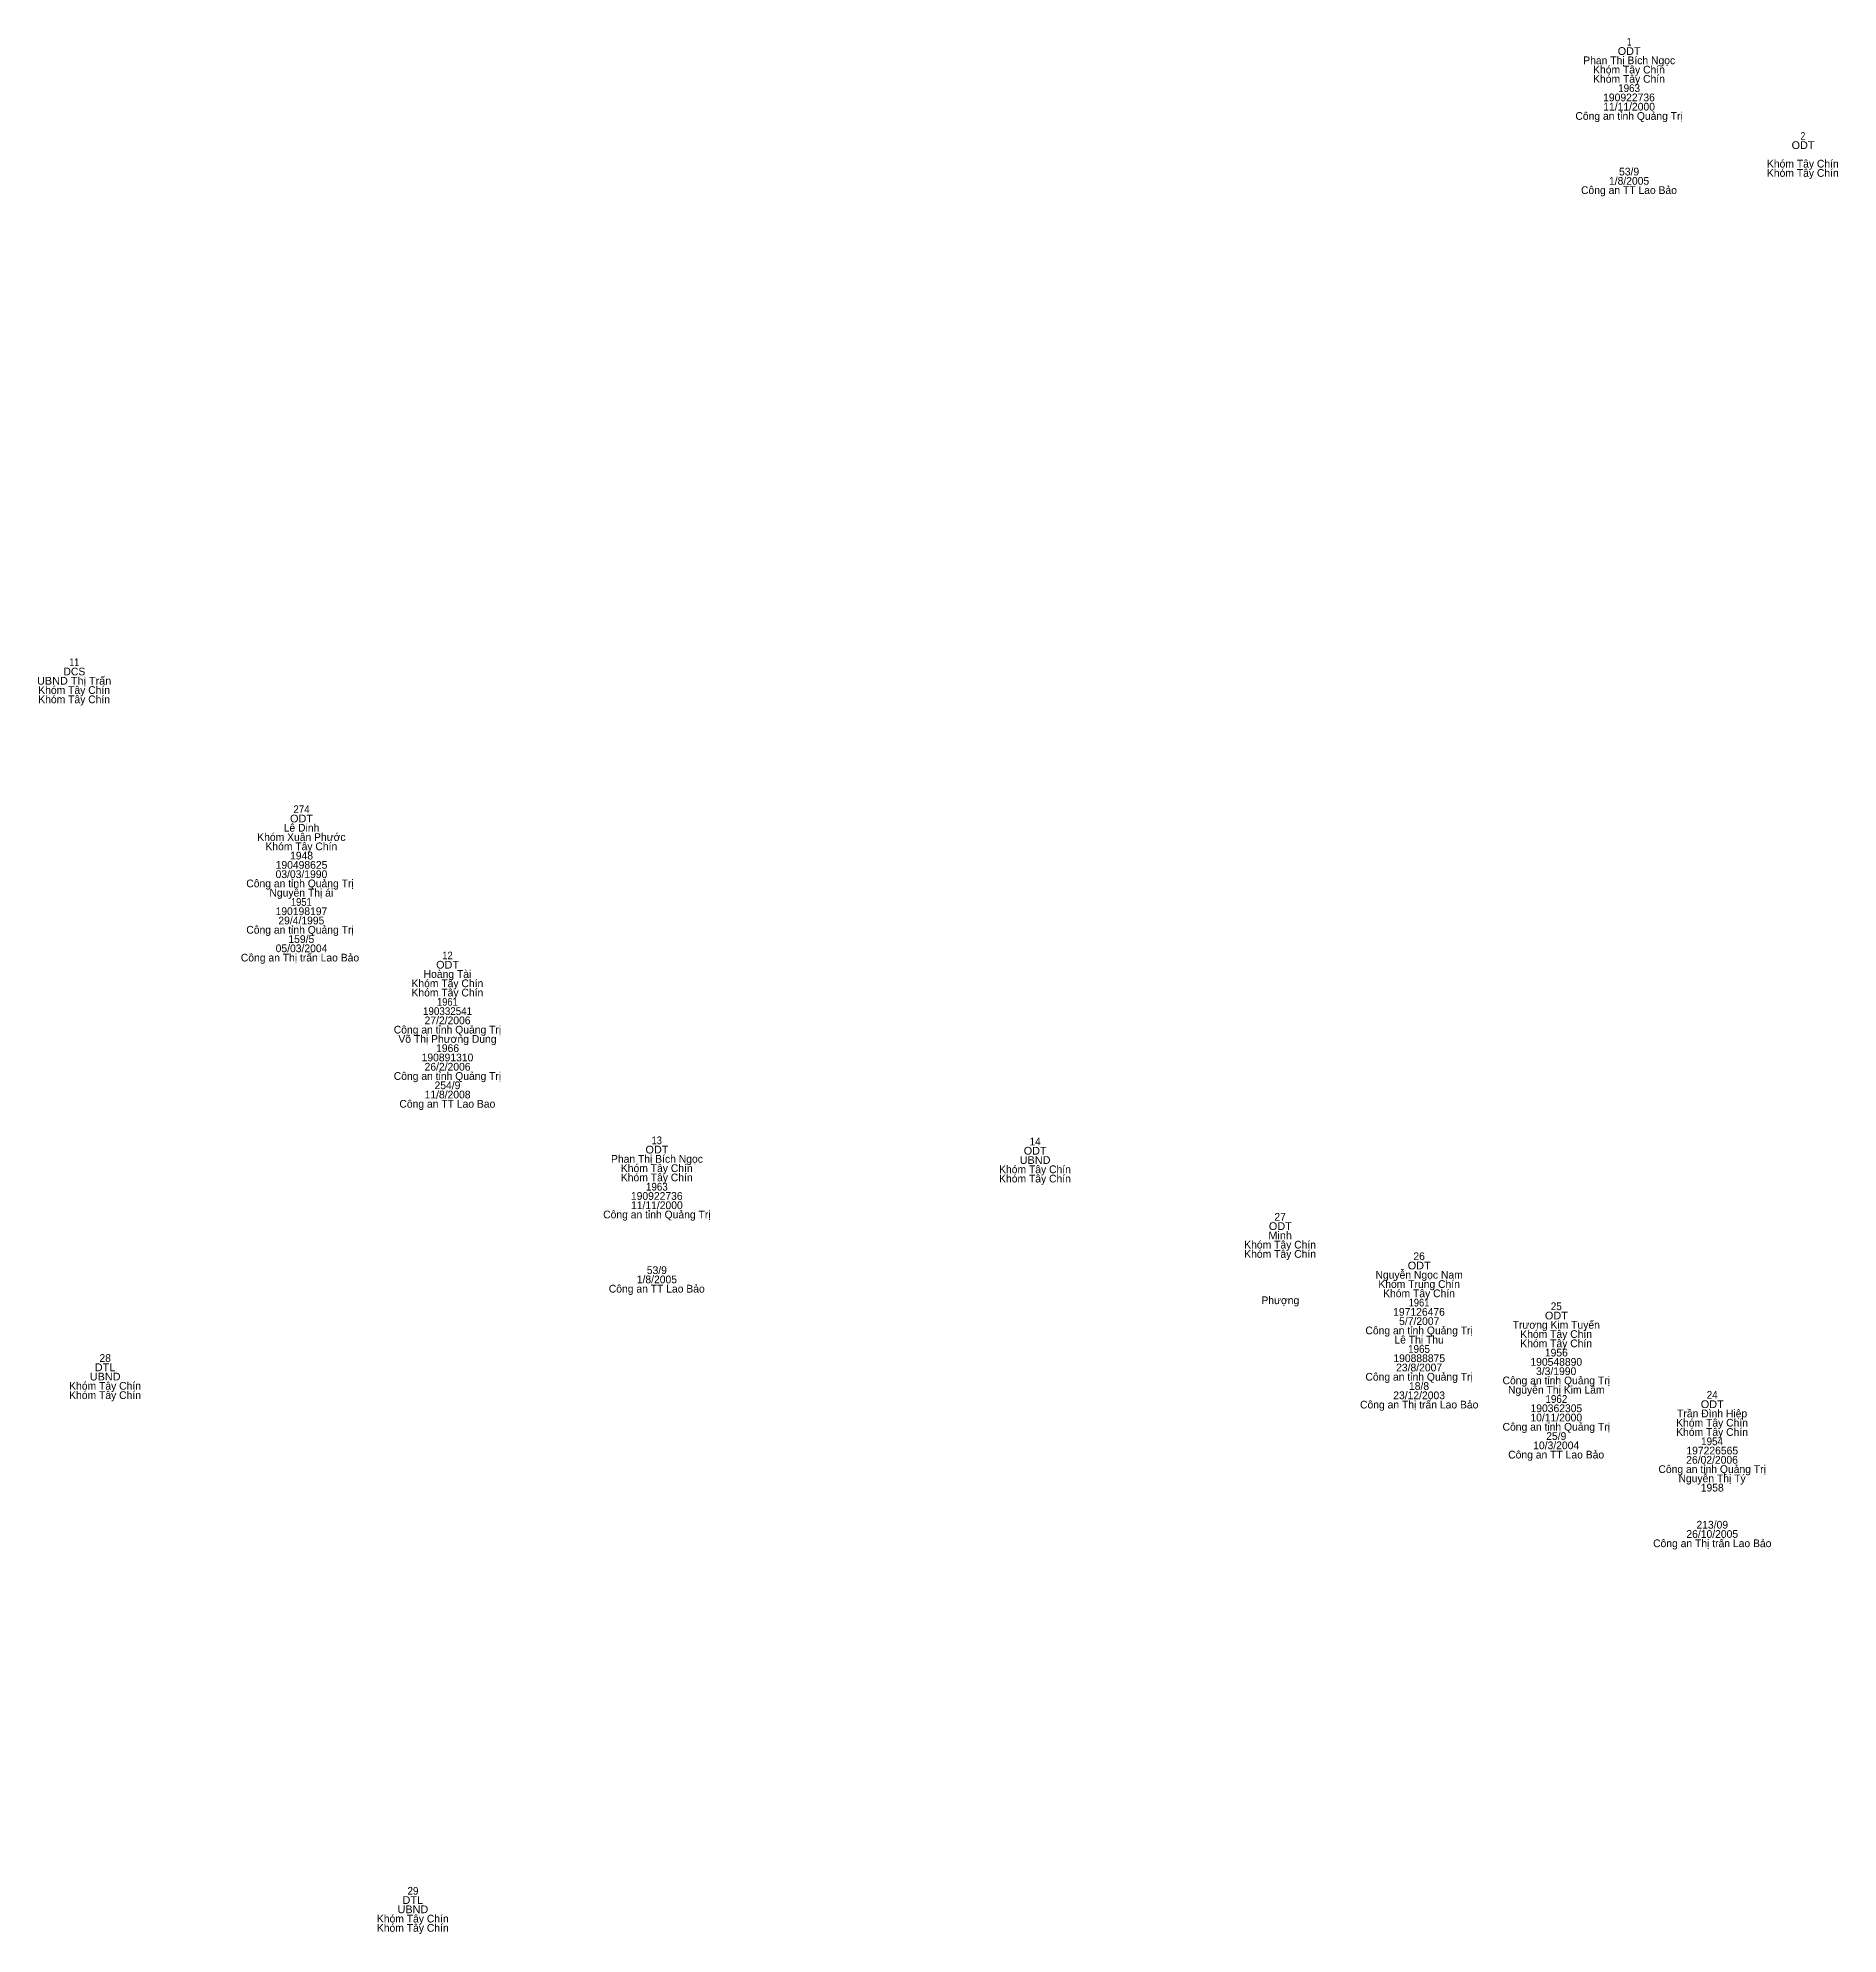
# Model space of a CAD drawing. Header units: metres. Extents: x 537000 to 537501, y 1838003 to 1838507.
# Drawn here: x 537007.3 to 537100.5, y 1838386.5 to 1838484.7 of the extents above; entities that cross this region are included whole.
import ezdxf
from ezdxf.enums import TextEntityAlignment as Align

# ---------------------------------------------------------------- set-up
doc = ezdxf.new("R2010")
doc.units = ezdxf.units.M
doc.header["$LTSCALE"] = 0.16
doc.layers.add('1', color=7, linetype='Continuous')

msp = doc.modelspace()

# ---------------------------------------------------------------- texts
at = {"layer": '1'}
for s, width, p in [('1', 0.75, (537089.67, 1838484.26)), ('ODT', 1.05, (537089.675, 1838483.78)), ('1963', 0.95, (537089.67, 1838481.86)), ('2', 0.8, (537098.67, 1838479.39)), ('ODT', 1.05, (537098.675, 1838478.91)), ('11', 0.85, (537009.18, 1838452.14)), ('UBND Thị Trấn', 1.05, (537009.175, 1838451.18)), ('ODT', 1.05, (537020.945, 1838444.05)), ('274', 0.95, (537020.945, 1838444.53)), ('1951', 0.9, (537020.935, 1838439.73)), ('12', 0.9, (537028.5, 1838436.96)), ('ODT', 1.05, (537028.505, 1838436.48)), ('190332541', 0.95, (537028.505, 1838434.08)), ('1961', 0.9, (537028.495, 1838434.56)), ('ODT', 1.05, (537039.345, 1838426.91)), ('13', 0.9, (537039.335, 1838427.39)), ('14', 0.95, (537058.92, 1838427.33)), ('UBND', 1.05, (537058.92, 1838426.37)), ('ODT', 1.05, (537058.925, 1838426.85)), ('1963', 0.95, (537039.34, 1838424.99)), ('Minh', 1.05, (537071.605, 1838422.47)), ('ODT', 1.05, (537071.615, 1838422.95)), ('ODT', 1.05, (537078.805, 1838420.91)), ('1961', 0.9, (537078.795, 1838418.99)), ('ODT', 1.05, (537085.905, 1838418.32)), ('25', 0.95, (537085.9, 1838418.8)), ('1965', 0.95, (537078.795, 1838416.59)), ('UBND', 1.05, (537010.78, 1838415.16)), ('DTL', 1.05, (537010.775, 1838415.64)), ('24', 0.95, (537093.97, 1838414.21)), ('1962', 0.95, (537085.905, 1838414)), ('ODT', 1.05, (537093.975, 1838413.73)), ('1954', 0.95, (537093.965, 1838411.81)), ('DTL', 1.05, (537026.705, 1838388.06)), ('29', 0.95, (537026.715, 1838388.54)), ('UBND', 1.05, (537026.71, 1838387.58))]:
    msp.add_text(s, height=0.4, dxfattribs=dict(at, width=width)).set_placement(p, align=Align.CENTER)
for s, p in [('Phan Thị Bích Ngọc', (537089.675, 1838483.3)), ('Khóm Tây Chín', (537089.665, 1838482.82)), ('Khóm Tây Chín', (537089.665, 1838482.34)), ('190922736', (537089.665, 1838481.38)), ('11/11/2000', (537089.67, 1838480.9)), ('Công an tỉnh Quảng Trị', (537089.67, 1838480.42)), ('Khóm Tây Chín', (537098.665, 1838477.95)), ('1/8/2005', (537089.67, 1838477.06)), ('53/9', (537089.67, 1838477.54)), ('Khóm Tây Chín', (537098.665, 1838477.47)), ('Công an TT Lao Bảo', (537089.665, 1838476.58)), ('DCS', (537009.185, 1838451.66)), ('Khóm Tây Chín', (537009.175, 1838450.7)), ('Khóm Tây Chín', (537009.175, 1838450.22)), ('Khóm Xuân Phước', (537020.94, 1838443.09)), ('Khóm Tây Chín', (537020.935, 1838442.61)), ('Lê Dinh', (537020.945, 1838443.57)), ('190498625', (537020.945, 1838441.65)), ('1948', (537020.945, 1838442.13)), ('Công an tỉnh Quảng Trị ', (537020.94, 1838440.69)), ('03/03/1990', (537020.94, 1838441.17)), ('Nguyễn Thị ái', (537020.935, 1838440.21)), ('190198197', (537020.94, 1838439.25)), ('29/4/1995', (537020.935, 1838438.77)), ('Công an tỉnh Quảng Trị ', (537020.94, 1838438.29)), ('159/5', (537020.935, 1838437.81)), ('Công an Thị trấn Lao Bảo ', (537020.94, 1838436.85)), ('05/03/2004', (537020.945, 1838437.33)), ('Hoàng Tài', (537028.5, 1838436)), ('Khóm Tây Chín', (537028.495, 1838435.52)), ('Khóm Tây Chín', (537028.495, 1838435.04)), ('Công an tỉnh Quảng Trị', (537028.5, 1838433.12)), ('27/2/2006', (537028.505, 1838433.6)), ('Võ Thị Phương Dung', (537028.5, 1838432.64)), ('1966', (537028.505, 1838432.16)), ('190891310', (537028.5, 1838431.68)), ('26/2/2006', (537028.505, 1838431.2)), ('Công an tỉnh Quảng Trị', (537028.5, 1838430.72)), ('254/9', (537028.5, 1838430.24)), ('Công an TT Lao Bao', (537028.495, 1838429.28)), ('11/8/2008', (537028.505, 1838429.76)), ('Phan Thị Bích Ngọc', (537039.345, 1838426.43)), ('Khóm Tây Chín', (537039.335, 1838425.95)), ('Khóm Tây Chín', (537039.335, 1838425.47)), ('Khóm Tây Chín', (537058.915, 1838425.89)), ('Khóm Tây Chín', (537058.915, 1838425.41)), ('190922736', (537039.335, 1838424.51)), ('11/11/2000', (537039.34, 1838424.03)), ('Công an tỉnh Quảng Trị', (537039.34, 1838423.55)), ('27', (537071.605, 1838423.43)), ('Khóm Tây Chín', (537071.605, 1838421.99)), ('Khóm Tây Chín', (537071.605, 1838421.51)), ('26', (537078.8, 1838421.39)), ('1/8/2005', (537039.34, 1838420.19)), ('53/9', (537039.34, 1838420.67)), ('Nguyễn Ngọc Nam', (537078.8, 1838420.43)), ('Công an TT Lao Bảo', (537039.335, 1838419.71)), ('Phượng', (537071.615, 1838419.11)), ('Khóm Trung Chín', (537078.8, 1838419.95)), ('Khóm Tây Chín', (537078.795, 1838419.47)), ('197126476', (537078.795, 1838418.51)), ('Công an tỉnh Quảng Trị', (537078.8, 1838417.55)), ('5/7/2007', (537078.805, 1838418.03)), ('Trương Kim Tuyến', (537085.9, 1838417.84)), ('Khóm Tây Chín', (537085.895, 1838417.36)), ('28', (537010.78, 1838416.12)), ('190888875', (537078.805, 1838416.11)), ('Lê Thị Thu', (537078.8, 1838417.07)), ('Khóm Tây Chín', (537085.895, 1838416.88)), ('1956', (537085.905, 1838416.4)), ('Công an tỉnh Quảng Trị', (537078.8, 1838415.15)), ('23/8/2007', (537078.8, 1838415.63)), ('190548890', (537085.9, 1838415.92)), ('3/3/1990', (537085.895, 1838415.44)), ('Khóm Tây Chín', (537010.775, 1838414.68)), ('Khóm Tây Chín', (537010.775, 1838414.2)), ('23/12/2003', (537078.8, 1838414.19)), ('18/8', (537078.795, 1838414.67)), ('Công an tỉnh Quảng Trị', (537085.9, 1838414.96)), ('Nguyễn Thị Kim Lâm', (537085.9, 1838414.48)), ('Công an Thị trấn Lao Bảo', (537078.805, 1838413.71)), ('190362305', (537085.905, 1838413.52)), ('Trần Đình Hiệp', (537093.97, 1838413.25)), ('Công an tỉnh Quảng Trị', (537085.9, 1838412.56)), ('10/11/2000', (537085.9, 1838413.04)), ('Khóm Tây Chín', (537093.965, 1838412.77)), ('Khóm Tây Chín', (537093.965, 1838412.29)), ('10/3/2004', (537085.895, 1838411.6)), ('25/9', (537085.9, 1838412.08)), ('197226565', (537093.975, 1838411.33)), ('Công an TT Lao Bảo', (537085.895, 1838411.12)), ('Công an tỉnh Quảng Trị', (537093.97, 1838410.37)), ('26/02/2006', (537093.965, 1838410.85)), ('Nguyễn Thị Tý', (537093.965, 1838409.89)), ('1958', (537093.975, 1838409.41)), ('213/09', (537093.975, 1838407.49)), ('Công an Thị trấn Lao Bảo', (537093.975, 1838406.53)), ('26/10/2005', (537093.975, 1838407.01)), ('Khóm Tây Chín', (537026.705, 1838387.1)), ('Khóm Tây Chín', (537026.705, 1838386.62))]:
    msp.add_text(s, height=0.4, dxfattribs=at).set_placement(p, align=Align.CENTER)

doc.saveas('drawing.dxf')
